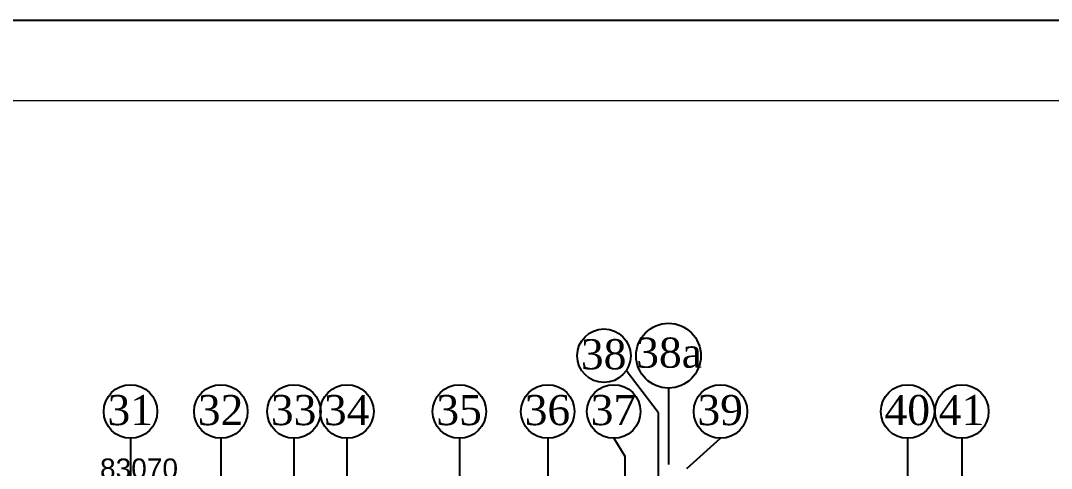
# Model space of a CAD drawing. Header units: inches. Extents: x 207135 to 337634, y -175669 to -89669.
# Drawn here: x 257018 to 269851, y -95243 to -89669 of the extents above; entities that cross this region are included whole.
import ezdxf

# ---------------------------------------------------------------- set-up
doc = ezdxf.new("R2010")
doc.units = ezdxf.units.IN
doc.header["$MEASUREMENT"] = 0
doc.linetypes.add('CENTER', pattern=[50.8, 31.75, -6.35, 6.35, -6.35])
for name, color, linetype in [('GIRD CIR', 1, 'Continuous'), ('GIRD TEXT', 4, 'Continuous'), ('GRID', 8, 'CENTER'), ('GRID DIM', 4, 'Continuous')]:
    doc.layers.add(name, color=color, linetype=linetype)
doc.layers.add('JKEC COLHAT', color=2, linetype='Continuous', lineweight=20)
doc.styles.add('T200', font='sanss___.ttf', dxfattribs={"height": 250})
doc.styles.add('T400', font='romantic.ttf')
doc.dimstyles.new('T 300', dxfattribs={"dimtxt": 250, "dimasz": 150, "dimexe": 1, "dimexo": 0, "dimgap": 50, "dimtad": 1, "dimdec": 0, "dimrnd": 5, "dimdsep": 46, "dimtxsty": 'T200', "dimblk": 'ARCHTICK', "dimcen": 2.5, "dimdle": 1, "dimclrd": 5, "dimclre": 253, "dimclrt": 4, "dimadec": 0, "dimazin": 0, "dimtfac": 1, "dimtdec": 0, "dimtmove": 2, "dimatfit": 3, "dimfxl": 0, "dimarcsym": 0})

# ---------------------------------------------------------------- blocks, each defined once
blk = doc.blocks.new('_ARCHTICK')
at = {"color": 0, "linetype": 'ByBlock', "const_width": 0.15}
blk.add_lwpolyline([(-0.5, -0.5), (0.5, 0.5)], dxfattribs=at)
blk = doc.blocks.new('*D50')
at = {"layer": 'Defpoints', "color": 0}
for p in [(300026, -95426), (216957, -95914, 15), (300026, -95914, 15)]:
    blk.add_point(p, dxfattribs=at)
at = {"layer": 'GRID DIM', "color": 5, "lineweight": -2}
blk.add_line((216956, -95426), (300027, -95426), dxfattribs=at)
at = {"layer": 'GRID DIM', "color": 253, "lineweight": -2}
for p, q in [((216957, -95914), (216957, -95425)), ((300026, -95914), (300026, -95425))]:
    blk.add_line(p, q, dxfattribs=at)
at = {"layer": 'GRID DIM', "color": 5, "lineweight": -2, "xscale": 150, "yscale": 150, "zscale": 150, "rotation": 180}
blk.add_blockref('_ARCHTICK', (216957, -95426), dxfattribs=at)
at = {"layer": 'GRID DIM', "color": 5, "lineweight": -2, "xscale": 150, "yscale": 150, "zscale": 150}
blk.add_blockref('_ARCHTICK', (300026, -95426), dxfattribs=at)
at = {"layer": 'GRID DIM', "color": 4, "insert": (258492, -95247), "char_height": 250, "attachment_point": 5, "style": 'T200'}
blk.add_mtext('83070', dxfattribs=at)

msp = doc.modelspace()

# ---------------------------------------------------------------- linework, layer by layer
at = {"layer": 'Defpoints', "ltscale": 0.2}
msp.add_lwpolyline([(207134.8, -175669), (329134.8, -175669), (329134.8, -89669), (207134.8, -89669)], close=True, dxfattribs=at)
msp.add_lwpolyline([(207134.8, -175669), (329134.8, -175669), (329134.8, -89669), (207134.8, -89669)], close=True, dxfattribs=at)
at = {"layer": 'GIRD CIR'}
for centre, radius in [((264280.4, -93840.7, 14.7), 333.3), ((265083.9, -93840.7, 29.5), 403.2), ((258386.4, -94535.4, 14.7), 333.3), ((259511, -94535.4, 14.7), 333.3), ((260420.7, -94535.4, 14.7), 333.3), ((261081, -94535.4, 14.7), 333.3), ((262480.7, -94535.4, 14.7), 333.3), ((263580.7, -94535.4, 14.7), 333.3), ((264402.5, -94535.4, 14.7), 333.3), ((265731.6, -94535.4, 14.7), 333.3), ((268061, -94535.4, 14.7), 333.3), ((268736, -94535.4, 14.7), 333.3)]:
    msp.add_circle(centre, radius, dxfattribs=at)
at = {"layer": 'GRID', "ltscale": 30}
for p, q in [((264956, -94548.8, 14.7), (264558.2, -94024.9, 14.7)), ((265083.9, -94243.9, 29.5), (265083.9, -126522.9, 29.5)), ((264956, -94548.8, 14.7), (264956, -126522.9, 14.7)), ((258386.4, -94868.8, 14.7), (258386.4, -126522.9, 14.7)), ((259511, -94868.8, 14.7), (259511, -126522.9, 14.7)), ((260420.7, -94868.8, 14.7), (260420.7, -126522.9, 14.7)), ((261081, -94868.8, 14.7), (261081, -126522.9, 14.7)), ((262480.7, -94868.8, 14.7), (262480.7, -126522.9, 14.7)), ((263580.7, -94868.8, 14.7), (263580.7, -126522.9, 14.7)), ((264402.5, -94868.8, 14.7), (264541, -95091.5, 14.7)), ((265313.9, -95243.5, 14.7), (265731.6, -94868.8, 14.7)), ((268061, -94868.8, 14.7), (268061, -126522.9, 14.7)), ((268736, -94868.8, 14.7), (268736, -126522.9, 14.7)), ((264541, -95091.5, 14.7), (264541, -126522.9, 14.7))]:
    msp.add_line(p, q, dxfattribs=at)
at = {"layer": 'JKEC COLHAT', "ltscale": 0.2}
msp.add_lwpolyline([(208134.8, -174669), (328134.8, -174669), (328134.8, -90669), (208134.8, -90669)], close=True, dxfattribs=at)
msp.add_lwpolyline([(208134.8, -174669), (328134.8, -174669), (328134.8, -90669), (208134.8, -90669)], close=True, dxfattribs=at)

# ---------------------------------------------------------------- texts
at = {"layer": 'GIRD TEXT', "ltscale": 7, "style": 'T400'}
for s, p in [('38', (263993.4, -94010.1)), ('38a', (264682.2, -93990.2)), ('31', (258099.4, -94704.8)), ('32', (259224, -94704.8)), ('33', (260133.7, -94704.8)), ('34', (260794, -94704.8)), ('35', (262193.7, -94704.8)), ('36', (263293.7, -94704.8)), ('37', (264115.5, -94704.8)), ('39', (265444.6, -94704.8)), ('40', (267774, -94704.8)), ('41', (268449, -94704.8))]:
    msp.add_text(s, height=375, dxfattribs=at).set_placement(p)

# ---------------------------------------------------------------- dimensions: what is measured, and where the dimension line sits
at = {"layer": 'GRID DIM'}
dim = msp.add_linear_dim(base=(300026, -95426.3), p1=(216957.4, -95914.3, 14.7), p2=(300026, -95914.3, 14.7), dimstyle='T 300', dxfattribs=at)
dim.commit()
dim.dimension.update_dxf_attribs({"geometry": '*D50', "text_midpoint": (258491.7, -95247.4)})

doc.saveas('drawing.dxf')
